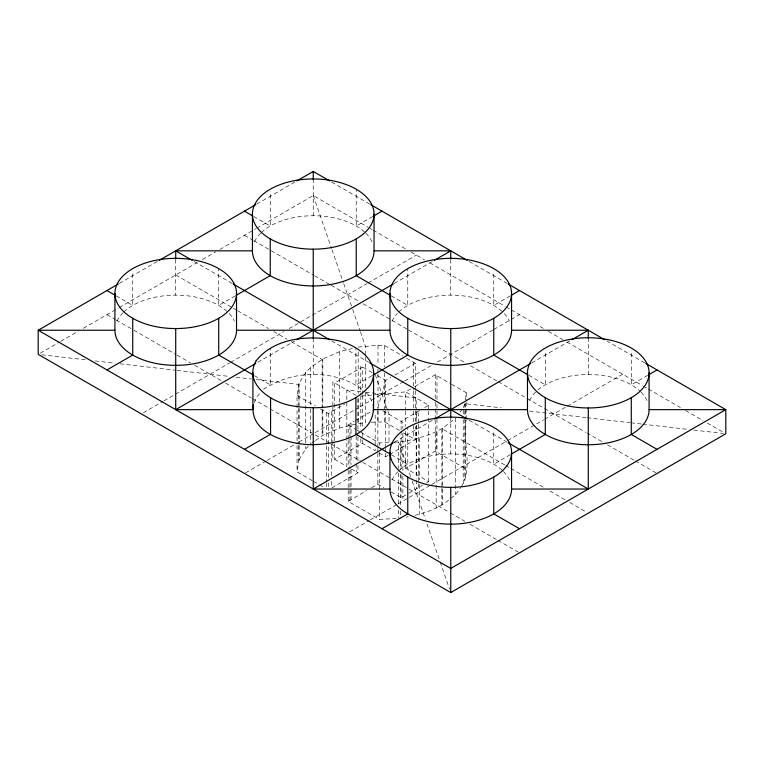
<?xml version="1.0" encoding="UTF-8"?>
<svg xmlns="http://www.w3.org/2000/svg" width="764" height="764" viewBox="0 0 764 764"><rect width="100%" height="100%" fill="white"/><g stroke="black" fill="none" stroke-linecap="round" stroke-linejoin="round"><path stroke-width="0.57" stroke-dasharray="3.82 2.86" d="M465.629 399.715L466.174 392.62L451.075 383.9M461.284 486.792C473.47 467.329 462.067 441.401 466.174 420.076M352.424 348.518L339.722 351.612L322.809 359.051L310.728 367.388L305.753 372.431L299.049 383.347L297.043 395.475L297.043 440.828M312.304 480.671L297.043 471.865L299.049 459.727L299.049 445.402M377.855 407.9L385.686 380.386L390.796 377.435M254.221 402.523L256.15 397.547L260.572 392.677M463.232 407.747L464.846 403.621L501.174 407.823M299.049 459.727L305.753 448.812L308.245 446.291M459.976 412.188L462.583 408.635M450.836 498.29L455.42 494.795L460.625 487.68M394.081 442.232L400.46 441.898C415.062 439.443 429.702 435.728 442.595 428.203L455.42 418.414L455.42 494.795M414.919 515.318C427.42 512.233 440.159 507.726 449.92 498.987M348.212 439.338L348.203 425.013L354.133 421.155M396.344 518.498L379.374 519.386L348.212 501.394L366.51 490.622M315.494 440.484L322.809 435.432L339.722 428.002L358.201 423.485L365.498 422.798L365.498 392.963M311.683 443.12L314.539 441.143M263.513 389.43C292.784 369.327 337.316 368.659 365.011 391.779M391.044 491.911L401.119 497.746L407.88 493.745M408.845 493.181L422.635 485.111M315.245 432.596L354.525 409.886M403.64 381.542L355.546 409.303M404.672 380.94L431.402 365.498M119.279 283.434L157.25 261.508M256.799 204.036L294.77 182.109M40.253 353.178L59.754 341.919M60.776 341.327L78.224 331.251M83.352 328.291L118.248 308.15M119.279 307.558L197.274 262.52M202.403 259.559L215.744 251.862M219.851 249.484L255.768 228.751M256.799 228.159L313.24 195.565L367.904 227.128M235.207 295.897L218.714 305.419L218.714 268.632M372.727 216.498L356.234 226.02L356.234 189.233M143.393 412.722L162.894 401.463M163.916 400.871L229.601 362.957M230.623 362.365L283.988 331.547M289.126 328.587L367.121 283.559M368.143 282.966L416.38 255.119M257.821 362.241L294.77 340.906M394.319 283.434L432.29 261.508M371.963 375.735L355.909 385.008L355.909 348.222M510.247 295.897L493.754 305.419L493.754 271.01M320.45 408.988L328.291 413.515L344.831 403.965M394.883 375.067L415.329 363.263L415.329 389.525M245.502 472.868L266.034 461.017M267.056 460.425L297.845 442.642M298.877 442.05L313.24 433.761M492.837 330.067L435.47 363.158M493.859 329.475L519.52 314.663M410.707 388.924L405.588 391.875L359.08 396.287M414.795 386.565L435.241 374.761L450.072 383.318M419.608 410.478L401.11 421.365L401.11 429.721M424.66 407.565L428.69 405.226L405.588 391.875L405.588 409.781M394.319 442.222L432.29 420.305M531.839 362.833L569.81 340.906M357.944 465.62L357.944 472.782L331.729 487.909L331.729 480.757M378.992 452.909L385.686 456.767L388.752 454.991M389.774 454.408L415.329 439.644L415.329 426.522M426.675 482.781L428.699 481.616L405.598 468.256L435.241 451.142L466.183 469M349.673 531.82L369.174 520.561M370.196 519.969L396.879 504.565M397.91 503.973L408.167 498.042M409.198 497.45L430.743 485.006M431.775 484.414L506.694 441.162M507.716 440.57L543.634 419.837M544.665 419.245L566.219 406.801M567.241 406.209L622.66 374.207M510.247 454.695L493.754 464.206L493.754 429.798M647.767 375.296L631.274 384.817L631.274 350.399M334.603 443.827L334.603 459.336L362.537 443.426L375.162 450.703L375.162 447.121M355.164 420.572L372.698 410.774M371.667 487.738L377.855 484.281L383.958 487.804M406.028 517.142L408.253 516.684M358.201 347.104L377.999 345.223L384.569 345.509L402.58 355.909M371.18 422.253L384.569 421.89L399.582 430.552M361.105 432.462L379.374 443.005L392.944 442.289M41.753 354.773L87.994 360.111M95.108 360.933L115.259 363.263M120.005 363.807L175.72 370.244M176.904 370.378L229.038 376.394M236.133 377.215L251.518 378.992M256.255 379.536L298.858 384.454L298.867 407.136M360.894 391.626L346.827 389.993L346.827 438.928M365.584 392.161L416.189 398.006L416.189 409.943M529.29 411.07L585.912 417.602M587.096 417.746L629.775 422.673M630.959 422.807L641.626 424.039M642.811 424.173L687.867 429.378M693.788 430.065L723.432 433.484M331.71 182.109L369.68 204.036M469.23 261.508L507.2 283.434M606.75 340.906L644.721 362.833M368.936 227.729L372.03 229.515M373.061 230.107L406.066 249.159M411.223 252.139L424.631 259.884M429.788 262.854L505.08 306.326M506.112 306.927L510.237 309.305M511.269 309.897L543.242 328.358M548.399 331.337L562.839 339.674M566.964 342.052L642.257 385.524M643.288 386.116L647.414 388.504M648.445 389.096L680.418 407.556M685.575 410.535L703.109 420.658M707.235 423.036L723.737 432.567M253.753 216.498L270.246 226.02L270.246 191.611M391.273 295.897L407.766 305.419L407.766 268.632M528.793 375.296L545.286 384.817L545.286 350.399M244.48 235.264L252.731 240.03M253.763 240.631L270.265 250.153M271.296 250.754L313.584 275.164M314.615 275.756L330.086 284.695M331.118 285.287L358.965 301.369M363.091 303.747L390.939 319.82M391.97 320.422L407.441 329.351M408.473 329.952L465.2 362.699M470.357 365.679L497.173 381.16M498.204 381.752L526.052 397.834M527.084 398.426L543.586 407.957M544.617 408.549L585.873 432.367M586.905 432.968L602.376 441.898M607.533 444.877L634.349 460.358M635.381 460.95L656.009 472.859M406.582 358.221L415.329 363.263M194.19 261.508L232.16 283.434M331.71 340.906L368.659 362.241M469.23 420.305L507.2 442.222M372.249 372.641L360.809 366.032L360.809 394.673M175.72 274.964L232.447 307.72M233.478 308.312L236.573 310.098M237.604 310.69L268.546 328.558M273.703 331.538L287.111 339.273M291.227 341.651L322.15 359.51L322.16 435.891M504.737 464.923L441.85 428.614L441.85 487.088M505.768 465.515L509.894 467.902M510.925 468.494L544.961 488.148M550.118 491.118L565.589 500.057M569.715 502.435L586.217 511.966M356.196 395.399L332.875 381.943L332.875 405.818M403.583 432.863L415.329 439.644M297.043 395.475L315.36 406.047M348.203 425.013L356.034 429.53M357.046 430.122L360.092 431.88M116.233 295.897L132.726 305.419L132.726 271.01M254.517 375.735L270.571 385.008L270.571 348.222M391.273 454.695L407.766 464.206L407.766 427.429M106.96 314.663L115.211 319.428M116.243 320.021L132.745 329.551M133.776 330.143L176.064 354.563M177.095 355.155L190.503 362.9M194.629 365.278L221.445 380.758M225.571 383.146L251.356 398.034M252.387 398.627L268.89 408.157M269.921 408.75L312.209 433.159M315.303 434.945L329.742 443.282M330.774 443.884L361.716 461.743M362.747 462.344L390.595 478.417M391.626 479.018L408.129 488.54M409.16 489.141L449.385 512.357M450.416 512.959L464.856 521.296M470.013 524.266L496.829 539.756M497.861 540.349L518.489 552.257M334.603 459.336L346.837 466.384L346.827 440.121M351.516 469.077L357.944 472.782M313.326 481.263L318.416 484.195M319.428 484.787L324.519 487.718M382.936 410.831L402.876 422.358L402.876 428.327M365.861 392.553L368.41 394.873L372.622 402.657M313.24 195.565L331.605 248.577M331.996 249.704L343.322 282.413M343.714 283.539L352.28 308.274M352.672 309.401L360.054 330.707M360.446 331.834L365.498 346.417L365.498 355.957M387.472 409.848L375.162 374.322L385.686 380.386L385.686 447.217M387.864 410.975L389.029 414.355L389.029 443.005M410.583 476.574L398.607 441.993L398.607 468.256M412.13 481.033L425.367 519.243M426.933 523.76L439.825 560.977M440.207 562.103L449.585 589.168M588.28 337.745L588.28 374.532M466.174 392.62L466.174 400.976M466.174 402.17L466.174 418.882M465.448 403.277L465.448 418.796M465.448 419.99L465.448 478.465M464.846 403.621L464.846 409.59M464.846 410.784L464.846 417.946M464.846 419.14L464.846 480.012M463.232 410.134L463.232 414.9M463.232 419.675L463.232 484.128M450.76 259.54L450.76 295.133M450.76 417.144L450.76 453.931M442.595 428.203L442.595 487.881M442.595 489.075L442.595 504.584M441.85 488.282L441.85 504.994M436.979 375.764L436.979 399.639M436.979 404.404L436.979 417.536M436.979 418.729L436.979 452.145M436.168 431.698L436.177 508.079M435.241 374.761L435.241 401.014M435.241 402.208L435.241 418.92M435.241 420.114L435.241 451.142M428.69 405.226L428.69 410.001M428.69 411.194L428.699 481.616M419.369 438.02L419.369 479.792M419.369 484.567L419.369 514.411M418.338 422.769L418.338 413.219L416.581 412.226L416.581 420.582M418.338 423.963L418.338 482.437M418.338 483.631L418.338 489.6M416.581 425.357L416.581 479.057M416.581 480.25L416.581 488.607M416.189 411.137L416.189 424.259M416.189 425.452L416.189 474.387M415.329 390.719L415.329 409.81M415.329 411.003L415.329 421.747M413.591 362.26L413.591 389.707M413.591 390.901L413.591 410.001M413.591 411.194L413.591 424.326M413.591 425.519L413.591 438.641M405.588 410.975L405.588 426.484M405.588 431.259L405.598 468.256M402.876 433.102L402.876 471.292M402.876 476.067L402.876 498.739M401.11 430.915L401.11 470.299M401.11 475.074L401.119 497.746M400.46 441.898L400.46 469.344M400.46 474.119L400.46 506.341M400.46 511.116L400.46 518.279M398.607 473.031L398.607 504.059M398.607 510.027L398.607 518.374M385.686 448.411L385.686 451.992M385.686 453.186L385.686 456.767M384.569 345.509L384.569 366.987M384.569 372.956L384.569 409.953M384.569 411.147L384.569 421.89M379.374 443.005L379.374 445.393M379.374 452.555L379.374 519.386M377.999 345.223L377.999 364.323M377.999 369.098L377.999 372.679M377.999 373.863L377.999 409.676M377.999 410.87L377.999 421.604M377.855 410.278L377.855 447.284M377.855 448.478L377.855 452.049M377.855 453.243L377.855 484.281M375.162 414.9L375.162 445.928M365.498 357.151L365.498 388.188M362.537 394.491L362.537 367.045L334.603 382.955L334.603 442.633M362.537 395.685L362.537 427.916M362.537 432.691L362.537 438.651M362.537 439.844L362.537 443.426M360.809 395.867L360.809 429.292M360.809 438.832L360.809 442.413M358.201 351.879L358.201 393.651M358.201 398.426L358.201 423.485M357.934 398.789L357.944 432.204M357.944 436.979L357.944 460.845M356.196 435.977L356.196 462.23M356.196 463.423L356.196 471.78M351.039 422.884L351.039 464.655M351.039 469.43L351.039 499.264M349.941 426.016L349.941 437.953M349.941 439.147L349.941 468.981M349.941 470.175L349.941 502.397M348.212 440.532L348.212 469.172M348.212 470.366L348.212 501.394M339.722 351.612L339.722 428.002M332.875 407.011L332.875 458.333M331.729 411.529L331.729 475.982M328.291 413.515L328.291 477.968M328.291 482.743L328.291 487.508M326.553 412.512L326.553 481.731M326.553 482.924L326.553 488.893M322.809 359.051L322.809 407.986M322.809 409.179L322.809 435.432M313.24 178.957L313.24 215.734M313.24 338.022L313.24 374.799M310.728 367.388L310.728 407.966M310.728 409.16L310.728 443.769M305.753 372.431L305.753 445.231M305.753 446.424L305.753 448.812M299.049 383.347L299.049 407.212M299.049 408.406L299.049 444.209M298.867 408.329L298.867 444.132M298.867 445.326L298.867 460.845M297.043 445.603L297.043 471.865M175.72 259.54L175.72 295.133M392.027 321.157A60.805 35.106 0 0 1 397.242 313.574M398.837 311.979A60.805 35.106 0 0 1 502.683 311.979M504.278 313.574A60.805 35.106 0 0 1 509.493 321.157M116.987 321.157A60.805 35.106 0 0 1 123.061 312.686M123.797 311.979A60.805 35.106 0 0 1 227.643 311.979M229.238 313.574A60.805 35.106 0 0 1 234.452 321.157M254.507 241.758A60.805 35.106 0 0 1 260.581 233.287M261.317 232.581A60.805 35.106 0 0 1 365.163 232.581M365.899 233.287A60.805 35.106 0 0 1 371.972 241.758M529.548 400.556A60.805 35.106 0 0 1 535.621 392.085M537.913 389.965A60.805 35.106 0 0 1 640.203 391.369M640.939 392.085A60.805 35.106 0 0 1 647.012 400.556M392.027 479.945A60.805 35.106 0 0 1 398.101 471.483M398.837 470.767A60.805 35.106 0 0 1 502.683 470.767M503.419 471.483A60.805 35.106 0 0 1 509.493 479.945"/><path stroke-width="1.15" d="M253.447 404.509C248.749 432.844 286.089 443.12 307.796 444.6C331.977 445.45 376.91 437.132 373.224 404.624M118.248 284.027L38.2 330.239L38.2 354.362L450.76 592.549L725.8 433.761L725.8 409.638L645.752 363.425M159.304 260.323L255.768 204.628M296.824 180.925L313.24 171.451L329.656 180.925M106.96 369.938L132.726 355.069L132.726 318.282M236.238 295.305L270.246 275.67L270.246 238.884M373.758 215.906L382 211.15M175.72 328.568L175.72 409.638L255.768 363.425M296.824 339.722L393.288 284.027M434.344 260.323L450.76 250.84L450.76 259.006M244.48 449.337L270.571 434.267L270.571 397.49M372.966 375.153L407.766 355.069L407.766 318.282M511.278 295.305L519.52 290.54M313.24 407.689L313.24 489.036L393.288 442.814M434.344 419.121L530.808 363.425M571.864 339.722L588.28 330.239L588.28 338.404M382 528.736L407.766 513.857L407.766 477.07A60.805 35.106 0 0 1 435.022 418.338A60.805 35.106 0 0 1 509.493 461.332A60.805 35.106 0 0 1 407.766 477.07M511.278 454.093L545.286 434.458L545.286 397.681M648.798 374.704L657.04 369.938M175.72 259.006L175.72 250.84L252.435 250.84A60.805 35.106 0 0 0 313.24 285.956A60.805 35.106 0 0 0 374.045 250.84L450.76 250.84M588.28 330.239L511.565 330.239A60.805 35.106 0 0 1 450.76 365.345A60.805 35.106 0 0 1 389.955 330.239L236.525 330.239A60.805 35.106 0 0 1 175.72 365.345A60.805 35.106 0 0 1 114.915 330.239L38.2 330.239L450.76 568.435L725.8 409.638L649.085 409.638A60.805 35.106 0 0 1 588.28 444.743A60.805 35.106 0 0 1 527.475 409.638L373.577 409.638L373.577 372.851M175.72 409.638L252.903 409.638L252.903 372.851M313.24 489.036L389.955 489.036A60.805 35.106 0 0 0 450.76 524.142A60.805 35.106 0 0 0 511.565 489.036L588.28 489.036L588.28 407.957M370.712 204.628L467.176 260.323M508.232 284.027L604.696 339.722M244.48 211.15L252.722 215.906M390.242 295.305L356.234 275.67L356.234 238.884M527.762 374.704L493.754 355.069L493.754 318.282M657.04 449.337L631.274 434.458L631.274 397.681M175.72 250.84L192.136 260.323M233.192 284.027L329.656 339.722M369.68 362.833L467.176 419.121M508.232 442.814L588.28 489.036M106.96 290.54L115.202 295.305M253.514 375.153L218.714 355.069L218.714 318.282M390.242 454.093L355.909 434.267L355.909 397.49M519.52 528.736L493.754 513.857L493.754 477.07M649.085 372.851A60.805 35.106 0 0 1 557.873 403.258A60.805 35.106 0 0 1 557.873 342.453A60.805 35.106 0 0 1 649.085 372.851L649.085 409.638M527.475 372.851L527.475 409.638M511.565 293.462A60.805 35.106 0 0 1 420.353 323.86A60.805 35.106 0 0 1 420.353 263.055A60.805 35.106 0 0 1 511.565 293.462L511.565 330.239M511.565 452.25L511.565 489.036M450.76 328.568L450.76 417.793M450.76 487.356L450.76 592.549M389.955 293.462L389.955 330.239M389.955 452.25L389.955 489.036M374.045 214.063A60.805 35.106 0 0 1 282.833 244.461A60.805 35.106 0 0 1 282.833 183.656A60.805 35.106 0 0 1 374.045 214.063L374.045 250.84M313.24 171.451L313.24 179.607M313.24 249.169L313.24 338.452M252.435 214.063L252.435 250.84M236.525 293.462A60.805 35.106 0 0 1 145.313 323.86A60.805 35.106 0 0 1 145.313 263.055A60.805 35.106 0 0 1 236.525 293.462L236.525 330.239M114.915 293.462L114.915 330.239M256.15 360.77C242.904 384.216 272.079 402.819 292.306 405.818C319.151 410.497 352.185 407.756 370.33 384.941C383.576 361.487 354.401 342.893 334.174 339.894C307.329 335.215 274.295 337.955 256.15 360.77"/></g></svg>
